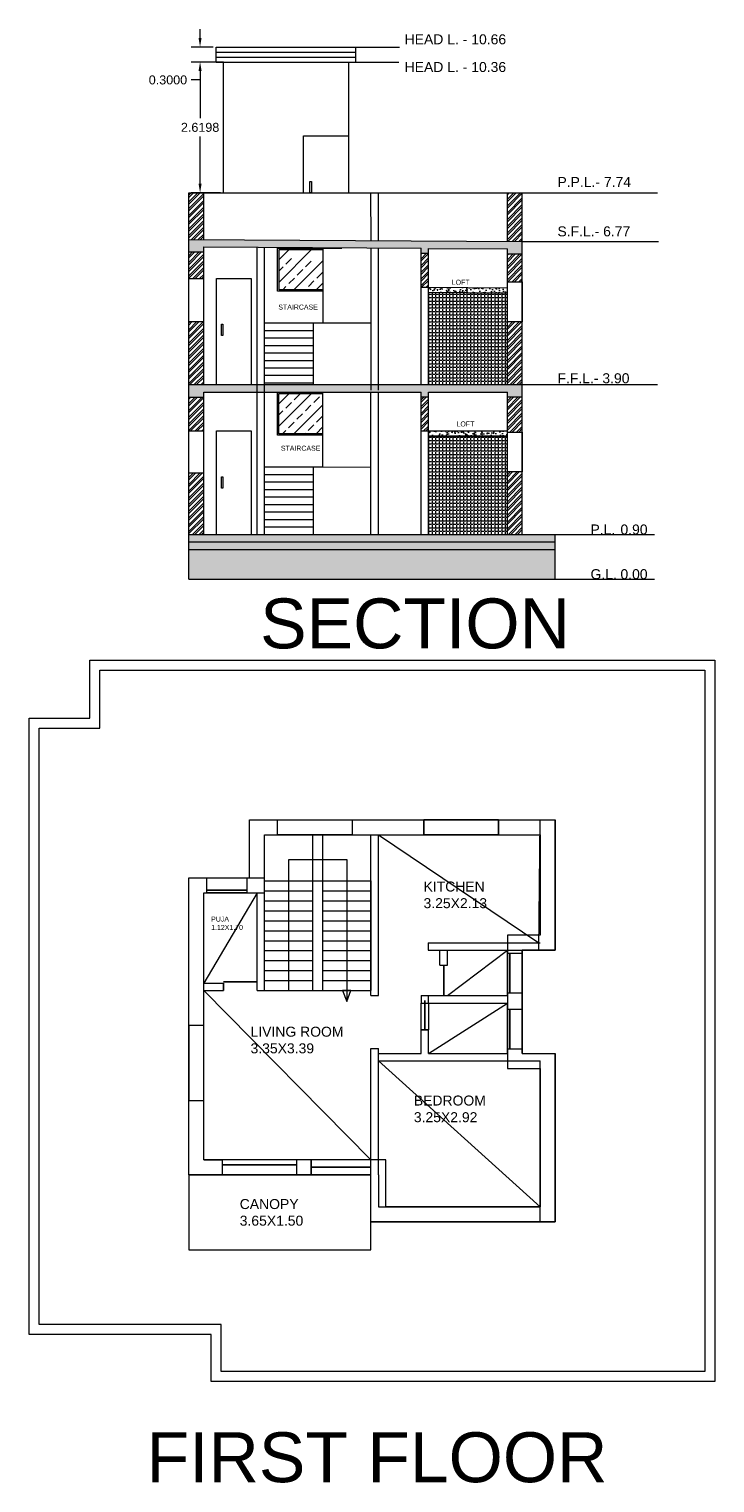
# Model space of a CAD drawing. Header units: metres. Extents: x -1 to 215, y -150 to 286.
# Drawn here: x 149.78 to 163.53, y 166.07 to 195.19 of the extents above; entities that cross this region are included whole.
import ezdxf

# ---------------------------------------------------------------- set-up
doc = ezdxf.new("R2010")
doc.units = ezdxf.units.M
doc.linetypes.add('JIS_08_25', pattern=[28, 25, -1.125, 0.75, -1.125])
doc.layers.get('Defpoints').update_dxf_attribs({"color": 3})
doc.styles.get("Standard").update_dxf_attribs({"font": 'arial.ttf'})
doc.dimstyles.get("Standard").update_dxf_attribs({"dimtxt": 0.18, "dimasz": 0.18, "dimexe": 0.18, "dimexo": 0.0625, "dimgap": 0.09, "dimtad": 0, "dimtih": 1, "dimtoh": 1, "dimdec": 4, "dimzin": 0, "dimdsep": 46, "dimtxsty": 'Standard', "dimcen": 0.09, "dimadec": 0, "dimazin": 0, "dimtfac": 1, "dimtdec": 4, "dimtofl": 0, "dimtmove": 0, "dimatfit": 3, "dimfxl": 1, "dimtolj": 1, "dimtzin": 0, "dimarcsym": 0})
pattern_1 = [(45, (-2363.08931, -613.74151), (-0.067351921, 0.067351921), []), (45, (-2363.04441, -613.74151), (-0.067351921, 0.067351921), [])]
pattern_2 = [(0, (-2363.08931, -613.74151), (0, 0.06985), [0.0508, -0.01905]), (90, (-2363.08931, -613.74151), (-0.06985, 4e-18), [0.0508, -0.01905])]
pattern_3 = [(50, (-2363.08931, -613.74151), (0.182184669, -0.0159390855), [0.01905, -0.20955]), (355, (-2363.0893, -613.74151), (-0.035243421, 0.191056845), [0.01524, -0.167640584]), (100.451445, (-2363.07413, -613.74284), (0.146941247, 0.175117752), [0.016190009, -0.178090245]), (46.1842, (-2363.0893, -613.6907), (0.27107904, -0.042042328), [0.028575, -0.314325]), (96.635558, (-2363.06672, -613.69421), (0.237404134, 0.247426125), [0.024285023, -0.267135608]), (351.184151, (-2363.0893, -613.6907), (0.237404134, 0.247426125), [0.022859967, -0.251459732]), (21, (-2363.06391, -613.70341), (0.151614391, -0.102265198), [0.01905, -0.20955]), (326, (-2363.0639, -613.70341), (0.061802028, 0.184187966), [0.01524, -0.16764]), (71.451445, (-2363.05127, -613.71193), (0.213416419, 0.081922769), [0.016190009, -0.178089938]), (37.5, (-2363.08931, -613.74151), (0.0030886033, 0.0845550389), [0, -0.165608, 0, -0.17018, 0, -0.168275]), (7.5, (-2363.08931, -613.74151), (0.0668196625, 0.1001805748), [0, -0.097028, 0, -0.161798, 0, -0.064135]), (327.5, (-2363.14595, -613.74151), (0.1355905952, -0.005728744), [0, -0.0635, 0, -0.19812, 0, -0.26289]), (317.5, (-2363.17135, -613.74151), (0.1481291814, 0.025426491), [0, -0.08255, 0, -0.131572, 0, -0.18669])]

# ---------------------------------------------------------------- blocks, each defined once
blk = doc.blocks.new('*D1')
at = {"color": 0, "lineweight": -2, "transparency": 16777216}
for p, q in [((153.211, 195.011), (153.211, 195.191)), ((153.471, 194.831), (153.031, 194.831)), ((153.471, 194.531), (153.031, 194.531)), ((153.211, 194.351), (153.211, 194.171)), ((153.211, 194.171), (153.031, 194.171))]:
    blk.add_line(p, q, dxfattribs=at)
at = {"color": 0, "transparency": 16777216}
for points in [[(153.181, 195.011), (153.241, 195.011), (153.211, 194.831)], [(153.181, 194.351), (153.241, 194.351), (153.211, 194.531)]]:
    blk.add_solid(points, dxfattribs=at)
at = {"layer": 'Defpoints', "color": 0, "transparency": 16777216}
for p in [(153.533, 194.831), (153.211, 194.531), (153.533, 194.531)]:
    blk.add_point(p, dxfattribs=at)
at = {"color": 0, "transparency": 16777216, "insert": (152.568, 194.171), "char_height": 0.18, "attachment_point": 5}
blk.add_mtext('\\A1;0.3000', dxfattribs=at)
blk = doc.blocks.new('*D2')
at = {"color": 0, "lineweight": -2, "transparency": 16777216}
for p, q in [((153.621, 194.531), (153.032, 194.531)), ((153.212, 194.351), (153.212, 193.403)), ((153.212, 192.091), (153.212, 193.039)), ((153.619, 191.911), (153.032, 191.911))]:
    blk.add_line(p, q, dxfattribs=at)
at = {"color": 0, "transparency": 16777216}
for points in [[(153.182, 194.351), (153.242, 194.351), (153.212, 194.531)], [(153.182, 192.091), (153.242, 192.091), (153.212, 191.911)]]:
    blk.add_solid(points, dxfattribs=at)
at = {"layer": 'Defpoints', "color": 0, "transparency": 16777216}
for p in [(153.683, 194.531), (153.212, 191.911), (153.682, 191.911)]:
    blk.add_point(p, dxfattribs=at)
at = {"color": 0, "transparency": 16777216, "insert": (153.212, 193.221), "char_height": 0.18, "attachment_point": 5}
blk.add_mtext('\\A1;2.6198', dxfattribs=at)

msp = doc.modelspace()

# ---------------------------------------------------------------- hatches: boundary and pattern name
h = msp.add_hatch()
h.set_pattern_fill('ANSI32', color=256, scale=0.01)
h.set_pattern_definition(pattern_1)
h.paths.add_polyline_path([(153.28467, 191.91077), (152.98467, 191.91077), (152.98467, 190.97796), (153.28467, 190.97611)])
h.paths.add_polyline_path([(159.66892, 191.91077), (159.36892, 191.91077), (159.36892, 190.93864), (159.66892, 190.9368)])
h = msp.add_hatch()
h.set_pattern_fill('AR-CONC', color=256, scale=0.001)
h.set_pattern_definition(pattern_3)
h.paths.add_polyline_path([(159.66892, 190.9368), (152.98467, 190.97796), (152.98467, 190.72796), (153.28467, 190.72611), (153.28467, 190.82611), (157.63892, 190.7993), (157.63892, 190.69929), (157.78892, 190.69837), (157.78892, 190.79837), (159.36892, 190.78864), (159.36892, 190.68864), (159.66892, 190.68679)])
h = msp.add_hatch()
h.set_pattern_fill('ANSI32', color=256, scale=0.01)
h.set_pattern_definition(pattern_1)
h.paths.add_polyline_path([(153.28467, 190.72611), (152.98467, 190.72796), (152.98467, 190.19375), (153.28467, 190.19375)])
h = msp.add_hatch()
h.set_pattern_fill('ANSI32', color=256, scale=0.01)
h.set_pattern_definition(pattern_1)
h.paths.add_polyline_path([(157.78892, 190.69837), (157.63892, 190.69929), (157.63892, 190.019), (157.78892, 190.0181)])
h = msp.add_hatch()
h.set_pattern_fill('ANSI32', color=256, scale=0.01)
h.set_pattern_definition(pattern_1)
h.paths.add_polyline_path([(159.66892, 190.68679), (159.36892, 190.68864), (159.36892, 190.12696), (159.66892, 190.12696)])
h.paths.add_polyline_path([(159.66892, 189.32696), (159.36892, 189.32696), (159.36892, 188.06814), (159.66892, 188.06814)])
h = msp.add_hatch()
h.set_pattern_fill('AR-CONC', color=256, scale=0.001)
h.set_pattern_definition(pattern_3)
h.paths.add_polyline_path([(159.36892, 190.00917), (157.78892, 190.0181), (157.78892, 189.91839), (159.36892, 189.90846)])
h = msp.add_hatch()
h.set_pattern_fill('ANGLE', color=256, scale=0.01)
h.set_pattern_definition(pattern_2)
h.paths.add_polyline_path([(159.36892, 189.90846), (157.78892, 189.91839), (157.78892, 188.06814), (159.36892, 188.06814)])
h = msp.add_hatch()
h.set_pattern_fill('ANSI32', color=256, scale=0.01)
h.set_pattern_definition(pattern_1)
h.paths.add_polyline_path([(153.28467, 189.32959), (152.98467, 189.32959), (152.98467, 188.06814), (153.28467, 188.06814)])
h = msp.add_hatch()
h.set_pattern_fill('AR-CONC', color=256, scale=0.001)
h.set_pattern_definition(pattern_3)
h.paths.add_polyline_path([(160.32892, 185.06827), (152.98467, 185.06827), (152.98467, 184.91829), (160.32892, 184.91829)])
h.paths.add_polyline_path([(159.36892, 188.06814), (153.28467, 188.06814), (153.28467, 187.91814), (157.63892, 187.91814), (157.63892, 187.81814), (157.78892, 187.81814), (157.78892, 187.91814), (159.36892, 187.91814)])
h.paths.add_polyline_path([(153.28467, 188.06814), (152.98467, 188.06814), (152.98467, 187.81814), (153.28467, 187.81814)])
h.paths.add_polyline_path([(159.66892, 188.06814), (159.36892, 188.06814), (159.36892, 187.91814), (159.36892, 187.81814), (159.66892, 187.81814)])
h = msp.add_hatch()
h.set_pattern_fill('ANSI32', color=256, scale=0.01)
h.set_pattern_definition(pattern_1)
h.paths.add_polyline_path([(153.28467, 187.81814), (152.98467, 187.81814), (152.98467, 187.13963), (153.28467, 187.13963)])
h = msp.add_hatch()
h.set_pattern_fill('ANSI32', color=256, scale=0.01)
h.set_pattern_definition(pattern_1)
h.paths.add_polyline_path([(157.78892, 187.81814), (157.63892, 187.81814), (157.63892, 187.13963), (157.78892, 187.13963)])
h = msp.add_hatch()
h.set_pattern_fill('ANSI32', color=256, scale=0.01)
h.set_pattern_definition(pattern_1)
h.paths.add_polyline_path([(159.66892, 186.31859), (159.36892, 186.31859), (159.36892, 185.06827), (159.66892, 185.06827)])
h.paths.add_polyline_path([(159.66892, 187.81814), (159.36892, 187.81814), (159.36892, 187.11859), (159.66892, 187.11859)])
h = msp.add_hatch()
h.set_pattern_fill('AR-CONC', color=256, scale=0.001)
h.set_pattern_definition(pattern_3)
h.paths.add_polyline_path([(159.36892, 187.13963), (157.78892, 187.13963), (157.78892, 187.03963), (159.36892, 187.03963)])
h = msp.add_hatch()
h.set_pattern_fill('ANGLE', color=256, scale=0.01)
h.set_pattern_definition(pattern_2)
h.paths.add_polyline_path([(157.78892, 187.03963), (157.78892, 185.06827), (159.36892, 185.06827), (159.36892, 187.03963)])
h = msp.add_hatch()
h.set_pattern_fill('ANSI32', color=256, scale=0.01)
h.set_pattern_definition(pattern_1)
h.paths.add_polyline_path([(152.98467, 185.06827), (153.28467, 185.06827), (153.28467, 186.2992), (152.98467, 186.2992)])
h = msp.add_hatch()
h.set_pattern_fill('AR-SAND', color=256, scale=0.001)
h.set_pattern_definition([(37.5, (-2363.08931, -613.74151), (-0.0016000313, 0.04894132373), [0, -0.038608, 0, -0.04318, 0, -0.041275]), (7.5, (-2363.08931, -613.74151), (0.0449523283, 0.07168251), [0, -0.020828, 0, -0.034798, 0, -0.013335]), (327.5, (-2363.12055, -613.74151), (0.079099237, 0.0001437185), [0, -0.0127, 0, -0.04572, 0, -0.05969]), (317.5, (-2363.12055, -613.74151), (0.0763556452, 0.0222929323), [0, -0.00635, 0, -0.029972, 0, -0.03429])])
h.paths.add_polyline_path([(160.32892, 184.76829), (160.32892, 184.91829), (152.98467, 184.91829), (152.98467, 184.76829)])
h = msp.add_hatch()
h.set_pattern_fill('GRAVEL', color=256, scale=0.01)
h.set_pattern_definition([(228.0127875, (-2362.906429, -613.48751), (-2.03200000016, -2.28599999986), [0.034172144, -3.383048364]), (184.969741, (-2362.929289, -613.51291), (3.047999998794, 0.25400001447), [0.058640472, -5.80540489]), (132.5104471, (-2362.987709, -613.51799), (2.54000000107, -2.79399999902), [0.041348152, -4.09347228]), (267.273689, (-2363.086769, -613.58149), (0.25400000053, 5.079999999973), [0.053400452, -5.286643743]), (292.8336542, (-2363.089309, -613.63483), (-1.270000000106, 3.047999999956), [0.05236337, -5.183980775]), (357.273689, (-2363.068989, -613.68309), (-5.079999999973, 0.25400000053), [0.053400452, -5.286643743]), (37.69424047, (-2363.015649, -613.68563), (-3.301999999854, -2.54000000019), [0.070619366, -6.991311531]), (72.25532837, (-2362.959769, -613.64245), (1.778000000478, 5.587999999848), [0.066671952, -6.60052566]), (121.4295656, (-2362.939449, -613.57895), (-2.03200000029, 3.30199999982), [0.0535813, -5.30455457]), (175.2363583, (-2362.967389, -613.53323), (2.79399999996, -0.25400000044), [0.061171328, -2.997393695]), (222.3974378, (-2363.028349, -613.52815), (-3.047999999902, -2.794000000106), [0.079107792, -7.831677251]), (138.8140748, (-2362.835309, -613.58403), (-1.7779999999, 1.52400000012), [0.027000454, -2.673056582]), (171.4692344, (-2362.855629, -613.56625), (3.30200000009, -0.507999999424), [0.051368198, -5.0854639]), (225, (-2362.90643, -613.55863), (-4e-17, -0.254), [0.035920934, -0.32328931]), (203.1985905, (-2362.92421, -613.52815), (1.27000000003, 0.5079999999), [0.019344132, -1.915062237]), (291.8014095, (-2362.94199, -613.53577), (-0.25400000005, 0.762), [0.027356562, -1.3404753]), (30.9637565, (-2362.93183, -613.56117), (0.762, 0.508), [0.044431966, -1.436629815]), (161.5650512, (-2362.89373, -613.53831), (0.508, -0.254), [0.032128714, -0.771089812]), (16.38954033, (-2363.089309, -613.53577), (2.54, 0.762), [0.0450088, -4.455882667]), (70.34617594, (-2363.046129, -613.52307), (-1.01600000009, -2.79399999997), [0.037759894, -3.738221568]), (293.1985905, (-2362.89373, -613.48751), (-0.5079999999, 1.27000000004), [0.03868801, -1.89571836]), (343.6104597, (-2362.878489, -613.52307), (-2.54000000005, 0.76199999982), [0.0450088, -4.455882667]), (339.4439548, (-2363.08931, -613.69325), (-1.27, 0.508), [0.04340352, -2.126773431]), (294.7751406, (-2363.048669, -613.70849), (-1.27000000151, 2.79399999931), [0.036367212, -3.600359338]), (66.8014095, (-2362.89119, -613.74151), (0.5079999999, 1.27000000003), [0.03868801, -1.89571836]), (17.35402464, (-2362.875949, -613.70595), (-3.30199999993, -1.01600000021), [0.042578274, -4.215237598]), (69.4439548, (-2363.01565, -613.74151), (-0.508, -1.27), [0.02170176, -2.148475191]), (101.3099325, (-2362.90643, -613.74151), (-0.254, 1.016), [0.01295146, -1.282199496]), (165.9637565, (-2362.90897, -613.72881), (0.762, -0.254), [0.05236337, -0.99490546]), (186.00900596, (-2362.959769, -613.71611), (2.539999999987, 0.25400000013), [0.0485267, -4.804136486]), (303.6900675, (-2362.93183, -613.58403), (-0.254, 0.508), [0.036632388, -0.879177636]), (353.1572266, (-2362.911509, -613.61451), (4.318000000027, -0.507999999774), [0.063955676, -6.331600907]), (60.9453959, (-2362.848009, -613.62213), (-1.01600000003, -1.77799999998), [0.026150824, -2.588939232]), (90, (-2362.8353, -613.59927), (-0.254, 0.254), [0.01524, -0.23876]), (120.25643716, (-2362.964849, -613.70849), (1.01599999988, -1.77800000007), [0.035286696, -3.493394077]), (48.0127875, (-2362.982629, -613.67801), (2.03200000017, 2.28599999985), [0.068344288, -3.34887622]), (0, (-2362.9369, -613.6272), (0.254, 0.254), [0.06604, -0.18796]), (325.3048465, (-2362.870869, -613.62721), (2.54000000096, -1.77799999863), [0.040160956, -3.975931672]), (254.0546041, (-2362.83785, -613.65007), (-0.254, -1.016), [0.036982908, -1.812165004]), (207.64597536, (-2362.848009, -613.68563), (-4.826000000177, -2.539999999663), [0.06021451, -5.961246442]), (175.42607874, (-2362.901349, -613.71357), (-3.302, 0.254), [0.063702946, -6.306584646])])
h.paths.add_polyline_path([(152.98467, 184.76829), (152.98467, 184.16829), (160.32892, 184.16829), (160.32892, 184.76829)])

# ---------------------------------------------------------------- linework, layer by layer
for p, q in [((153.53346, 194.83057), (156.33346, 194.83057)), ((153.53346, 194.53057), (153.53346, 194.83057)), ((153.53346, 194.73057), (156.33346, 194.73057)), ((153.53346, 194.63057), (156.33346, 194.63057)), ((156.33346, 194.53057), (156.33346, 194.83057)), ((156.33346, 194.83057), (157.20707, 194.83057)), ((153.53346, 194.53057), (156.33346, 194.53057)), ((153.68346, 194.53057), (153.53346, 194.53057)), ((153.68157, 191.91077), (153.68346, 194.53057)), ((153.68346, 194.53057), (156.18346, 194.53057)), ((156.18346, 194.53057), (156.18346, 191.91077)), ((156.18346, 194.53057), (156.33346, 194.53057)), ((156.33346, 194.53057), (157.19318, 194.53057)), ((155.28405, 191.91077), (155.28405, 193.05246)), ((155.28405, 193.05246), (156.18405, 193.05246)), ((153.68157, 191.91077), (156.18346, 191.91077)), ((159.66892, 191.91077), (162.37852, 191.91077)), ((154.35467, 187.91814), (154.35467, 190.81952)), ((154.50467, 187.91814), (154.50467, 190.8186)), ((154.76575, 190.80454), (156.0515, 190.80454)), ((154.76575, 189.94037), (154.76575, 190.80454)), ((154.79575, 190.77454), (155.67778, 190.77454)), ((154.79575, 189.97037), (154.79575, 190.77454)), ((155.67763, 189.30467), (155.67783, 190.81137)), ((159.66738, 190.93681), (162.40059, 190.93681)), ((155.67763, 189.94037), (154.76575, 189.94037)), ((155.67763, 189.97037), (154.79575, 189.97037)), ((154.50763, 189.30467), (155.47763, 189.30467)), ((155.47763, 189.30467), (155.47763, 188.06814)), ((155.47763, 189.30467), (155.67763, 189.30467)), ((155.67763, 189.30467), (156.63763, 189.30405)), ((154.35467, 185.06827), (154.35467, 187.91814)), ((154.7628, 187.05397), (154.7628, 187.91814)), ((154.7628, 187.91814), (156.04855, 187.91814)), ((154.7928, 187.08397), (154.7928, 187.88814)), ((154.7928, 187.88814), (155.67483, 187.88814)), ((155.67467, 187.76827), (155.67487, 187.91814)), ((159.66892, 188.06814), (162.37754, 188.06814)), ((155.67467, 186.41827), (155.67467, 187.76827)), ((157.78892, 187.81814), (157.63892, 187.81814)), ((159.66892, 187.81814), (159.36892, 187.81814)), ((155.67467, 187.05397), (154.7628, 187.05397)), ((155.67467, 187.08397), (154.7928, 187.08397)), ((154.50467, 186.41827), (155.47467, 186.41827)), ((155.47467, 186.41827), (155.47467, 185.06827)), ((155.47467, 186.41827), (155.67467, 186.41827)), ((155.67467, 186.41827), (156.63467, 186.41764)), ((160.32892, 185.06827), (162.32061, 185.06827)), ((160.32892, 184.16829), (162.31636, 184.16829)), ((154.20467, 179.34941), (160.32892, 179.34941)), ((154.20467, 178.18941), (154.20467, 179.34941)), ((159.99892, 176.73941), (160.02729, 179.34941)), ((160.32892, 176.73941), (160.32892, 179.34941)), ((160.32892, 179.34941), (160.32892, 176.91685)), ((154.50467, 179.04941), (160.02729, 179.04941)), ((154.50467, 175.92941), (154.50467, 179.04941)), ((155.46967, 175.92941), (155.46967, 179.04941)), ((155.66967, 175.92941), (155.66967, 179.04941)), ((156.63467, 175.82941), (156.63467, 179.04941)), ((156.78467, 175.82941), (156.78467, 179.04941)), ((156.78467, 179.04941, 3), (160.00055, 176.88941, 3)), ((156.78467, 179.04941, 6.15), (160.00055, 176.88941, 6.15)), ((154.98717, 175.92941), (154.98717, 178.55463)), ((154.98717, 178.55463), (156.15217, 178.55463)), ((156.15217, 178.55463), (156.15217, 175.71369)), ((152.98467, 178.18941), (154.50467, 178.18941)), ((152.98467, 172.23941), (152.98467, 178.18941)), ((152.98467, 177.88941), (152.98467, 178.18941)), ((154.50467, 178.12941), (156.63467, 178.12941)), ((156.63467, 178.12941, 1.5), (156.63467, 175.92941, 3)), ((153.28467, 177.88941), (154.50467, 177.88941)), ((153.28467, 172.53941), (153.28467, 177.88941)), ((154.35467, 177.88941, 3), (153.28467, 176.07941, 3)), ((154.35467, 177.88941, 6.15), (153.28467, 176.07941, 6.15)), ((154.35467, 175.92941), (154.35467, 177.88941)), ((154.50467, 177.92941), (155.46967, 177.92941)), ((154.50467, 177.72941), (155.46967, 177.72941)), ((155.66967, 177.92941), (156.63467, 177.92941)), ((155.66967, 177.72941), (156.63467, 177.72941)), ((154.50467, 177.52941), (155.46967, 177.52941)), ((155.66967, 177.52941), (156.63467, 177.52941)), ((154.50467, 177.32941), (155.46967, 177.32941)), ((154.50467, 177.12941), (155.46967, 177.12941)), ((155.66967, 177.32941), (156.63467, 177.32941)), ((155.66967, 177.12941), (156.63467, 177.12941)), ((154.50467, 176.92941), (155.46967, 176.92941)), ((155.66967, 176.92941), (156.63467, 176.92941)), ((157.78467, 176.88941), (160.02729, 176.88941)), ((157.78467, 176.88941), (157.78467, 176.73941)), ((154.50467, 176.72941), (155.46967, 176.72941)), ((154.50467, 176.52941), (155.46967, 176.52941)), ((155.66967, 176.72941), (156.63467, 176.72941)), ((155.66967, 176.52941), (156.63467, 176.52941)), ((157.78467, 176.73941), (159.66892, 176.73941)), ((158.01892, 176.43849), (158.01892, 176.73941)), ((158.16892, 176.43849), (158.16892, 176.73941)), ((158.16892, 175.82941, 3), (159.36892, 176.73941, 3)), ((158.16892, 175.82941, 6.15), (159.36892, 176.73941, 6.15)), ((159.36892, 175.82941), (159.36892, 176.73941)), ((159.66892, 176.73941), (160.32892, 176.73941)), ((159.66892, 174.66941), (159.66892, 176.73941)), ((154.50467, 176.32941), (155.46967, 176.32941)), ((155.66967, 176.32941), (156.63467, 176.32941)), ((158.01892, 176.43849), (158.16892, 176.43849)), ((153.28467, 176.07941), (153.68157, 176.07941)), ((153.28467, 175.92941), (153.68157, 175.92941)), ((153.28467, 175.92941, 3), (156.63467, 172.54037, 3)), ((153.28467, 175.92941, 6.15), (156.63467, 172.54037, 6.15)), ((153.68157, 176.07941), (153.68157, 175.92941)), ((153.68157, 175.92941, 2.1), (153.68157, 176.07941, 2.1)), ((154.35467, 175.92941), (154.50467, 175.92941)), ((154.50467, 176.12941), (155.46967, 176.12941)), ((154.50467, 175.92941), (155.46967, 175.92941)), ((155.46967, 175.92941), (156.63467, 175.92941)), ((155.66967, 176.12941), (156.63467, 176.12941)), ((156.22996, 175.93014), (156.06805, 175.92941)), ((156.06805, 175.92941), (156.15217, 175.71369)), ((156.15217, 175.71369), (156.22996, 175.93014)), ((156.63467, 175.82941), (156.78467, 175.82941)), ((157.63892, 175.82941), (159.36892, 175.82941)), ((157.63892, 175.82941), (157.63892, 175.67941)), ((157.63892, 175.67941), (159.36892, 175.67941)), ((157.78892, 175.67941), (157.78892, 175.82941)), ((157.78892, 174.66941, 3), (159.36892, 175.67941, 3)), ((157.78892, 174.66941, 6.15), (159.36892, 175.67941, 6.15)), ((159.36892, 174.66941), (159.36892, 175.67941)), ((157.63892, 174.66941), (157.63892, 175.14255)), ((157.63892, 175.14255), (157.78892, 175.14255)), ((157.78892, 174.66941), (157.78892, 175.14255)), ((156.63467, 170.73941), (156.63467, 174.76941)), ((156.63467, 174.76941), (156.78467, 174.76941)), ((156.78467, 172.23941), (156.78467, 174.76941)), ((156.78467, 174.66941), (157.63892, 174.66941)), ((156.78467, 174.51941), (160.02729, 174.51941)), ((156.78467, 174.51941, 3), (160.02729, 171.59941, 3)), ((156.78467, 174.51941, 6.15), (160.02729, 171.59941, 6.15)), ((157.78892, 174.66941), (159.36892, 174.66941)), ((159.66892, 174.66941), (160.32892, 174.66941)), ((160.02729, 171.29941), (160.02729, 174.51941)), ((160.32892, 171.29941), (160.32892, 174.66941)), ((156.63467, 172.54037), (156.63467, 174.04037)), ((153.28467, 172.53941), (153.65255, 172.53941)), ((155.43467, 172.54037), (155.15255, 172.53941)), ((152.98467, 172.23941), (155.44027, 172.23941)), ((152.98467, 172.23941), (152.98467, 170.73941)), ((155.44027, 172.23941), (156.64027, 172.23941)), ((156.78467, 172.23941), (156.78467, 171.59941)), ((156.78467, 171.59941), (160.02729, 171.59941)), ((156.63467, 171.29941), (160.32892, 171.29941)), ((152.98467, 170.73941), (156.63467, 170.73941))]:
    msp.add_line(p, q)
at = {"linetype": 'Continuous'}
for p, q in [((154.79575, 190.57227), (154.99802, 190.77454)), ((154.79575, 190.12326), (155.44703, 190.77454)), ((154.93214, 190.48416), (155.0444, 190.59641)), ((155.09187, 189.97037), (155.67263, 190.55112)), ((155.32503, 190.42803), (155.43728, 190.54029)), ((154.79575, 190.34776), (154.87602, 190.42803)), ((154.98827, 190.09127), (155.10052, 190.20353)), ((155.15665, 190.25965), (155.2689, 190.37191)), ((155.54954, 190.20353), (155.66179, 190.31578)), ((154.86737, 189.97037), (154.93214, 190.03515)), ((155.31638, 189.97037), (155.32503, 189.97902)), ((155.38116, 190.03515), (155.49341, 190.1474)), ((155.54089, 189.97037), (155.67763, 190.10711)), ((154.7928, 187.68587), (154.99507, 187.88814)), ((154.7928, 187.23686), (155.44408, 187.88814)), ((155.09757, 187.76614), (155.20983, 187.87839)), ((155.65884, 187.87839), (155.66858, 187.88814)), ((154.92919, 187.59776), (155.04145, 187.71001)), ((155.08892, 187.08397), (155.66967, 187.66472)), ((155.32208, 187.54163), (155.43433, 187.65389)), ((155.49046, 187.71001), (155.60271, 187.82226)), ((154.7928, 187.46136), (154.87307, 187.54163)), ((154.98532, 187.20487), (155.09757, 187.31713)), ((155.1537, 187.37325), (155.26595, 187.48551)), ((155.54659, 187.31713), (155.65884, 187.42938)), ((154.86442, 187.08397), (154.92919, 187.14875)), ((155.31343, 187.08397), (155.32208, 187.09262)), ((155.37821, 187.14875), (155.49046, 187.261)), ((155.53794, 187.08397), (155.67467, 187.22071))]:
    msp.add_line(p, q, dxfattribs=at)
at = {"color": 30, "true_color": 0xf8991e}
for p, q in [((153.54019, 188.06814), (153.54052, 190.19375)), ((154.23638, 190.19375), (154.23638, 188.06814)), ((153.54171, 187.13963), (154.23757, 187.13963)), ((153.54171, 185.06827), (153.54171, 187.13963)), ((154.23757, 187.13963), (154.23757, 185.06827))]:
    msp.add_line(p, q, dxfattribs=at)
at = {"extrusion": (6.12323e-17, 1, 0)}
msp.add_line((153.74884, 177.93941, 1.8), (153.74884, 177.93941, 1.1), dxfattribs=at)
at = {"extrusion": (1, -2.44929e-16, 0)}
for p, q in [((159.41892, 176.27628, 1.5), (159.41892, 176.27628, 1.1)), ((159.41892, 175.15433, 1.5), (159.41892, 175.15433, 1.1))]:
    msp.add_line(p, q, dxfattribs=at)
at = {"extrusion": (-1.83697e-16, -1, 0)}
for p, q in [((154.25457, 176.10441, 1.05), (153.78157, 176.10441, 1.05)), ((154.40255, 172.43941, 1.8), (154.40255, 172.43941, 1.1))]:
    msp.add_line(p, q, dxfattribs=at)
at = {"color": 7, "linetype": 'JIS_08_25', "true_color": 0xffffff}
msp.add_line((155.43467, 172.54037), (155.43467, 172.23941), dxfattribs=at)
for points in [[(155.41274, 192.13593), (155.44248, 192.13593), (155.44248, 191.91006), (155.41274, 191.91006)], [(156.26214, 179.04941), (154.76214, 179.04941), (154.76214, 179.34941), (156.26214, 179.34941)], [(159.19505, 179.04941), (157.69505, 179.04941), (157.69505, 179.34941), (159.19505, 179.34941)], [(154.14884, 177.88941), (153.34884, 177.88941), (153.34884, 178.18941), (154.14884, 178.18941)], [(153.28467, 175.22911), (152.98467, 175.22911), (152.98467, 173.72911), (153.28467, 173.72911)], [(157.61292, 171.59941), (159.11292, 171.59941), (159.11292, 171.59941), (157.61292, 171.59941)]]:
    msp.add_lwpolyline(points, close=True)
at = {"color": 85, "true_color": 0x58ba48}
for points in [[(159.66892, 190.12696), (159.66892, 189.32696), (159.36892, 189.32696), (159.36892, 190.12696)], [(159.66892, 187.11859), (159.66892, 186.31859), (159.36892, 186.31859), (159.36892, 187.11859)], [(157.69505, 179.04941), (159.19505, 179.04941), (159.19505, 179.34941), (157.69505, 179.34941)], [(159.66892, 176.67628), (159.66892, 175.87628), (159.36892, 175.87628), (159.36892, 176.67628)], [(159.66892, 175.55433), (159.66892, 174.75433), (159.36892, 174.75433), (159.36892, 175.55433)], [(153.65255, 172.23941), (155.15255, 172.23941), (155.15255, 172.53941), (153.65255, 172.53941)]]:
    msp.add_lwpolyline(points, close=True, dxfattribs=at)
at = {"color": 30, "true_color": 0xf8991e}
for points in [[(153.63906, 189.27722), (153.6688, 189.27722), (153.6688, 189.05135), (153.63906, 189.05135)], [(153.64024, 186.22309), (153.66999, 186.22309), (153.66999, 185.99723), (153.64024, 185.99723)]]:
    msp.add_lwpolyline(points, close=True, dxfattribs=at)
for points, elevation in [([(149.78467, 169.03941), (149.78467, 181.38941), (151.00467, 181.38941), (151.00467, 182.54941), (163.52892, 182.54941), (163.52892, 173.73941), (163.52892, 168.09941), (153.43467, 168.09941), (153.43467, 169.03941)], -0.9), ([(149.98467, 169.23941), (149.98467, 181.18941), (151.20467, 181.18941), (151.20467, 182.34941), (163.32892, 182.34941), (163.32892, 173.73941), (163.32892, 168.29941), (153.63467, 168.29941), (153.63467, 169.23941)], -0.9), ([(153.28467, 172.53941), (153.28467, 177.88941), (154.50467, 177.88941), (154.50467, 179.04941), (160.02892, 179.04941), (160.02892, 177.03941), (159.36892, 177.03941), (159.36892, 174.36941), (160.02892, 174.36941), (160.02892, 171.59941), (156.93467, 171.59941), (156.93467, 172.53941)], 3), ([(153.28467, 172.53941), (153.28467, 177.88941), (154.50467, 177.88941), (154.50467, 179.04941), (160.02892, 179.04941), (160.02892, 177.03941), (159.36892, 177.03941), (159.36892, 174.36941), (160.02892, 174.36941), (160.02892, 171.59941), (156.93467, 171.59941), (156.93467, 172.53941)], 3), ([(153.28467, 172.53941), (153.28467, 177.88941), (154.50467, 177.88941), (154.50467, 179.04941), (160.02892, 179.04941), (160.02892, 177.03941), (159.36892, 177.03941), (159.36892, 174.36941), (160.02892, 174.36941), (160.02892, 171.59941), (156.93467, 171.59941), (156.93467, 172.53941)], 6.3)]:
    msp.add_lwpolyline(points, close=True, dxfattribs=dict(elevation=elevation))
for elevation in [-0.9, 3, 6.15, 6.3]:
    msp.add_lwpolyline([(152.98467, 172.23941), (152.98467, 178.18941), (154.20467, 178.18941), (154.20467, 179.34941), (160.32892, 179.34941), (160.32892, 176.73941), (159.66892, 176.73941), (159.66892, 174.66941), (160.32892, 174.66941), (160.32892, 171.29941), (156.63467, 171.29941), (156.63467, 172.23941), (152.98467, 172.23941)], dxfattribs=dict(elevation=elevation))
at = {"extrusion": (6.12323e-17, 1, 0), "elevation": 177.93941}
for points in [[(-153.34884, 1.9), (-154.14884, 1.9), (-154.14884, 1), (-153.34884, 1)], [(-153.44884, 1.8), (-154.04884, 1.8), (-154.04884, 1.1), (-153.44884, 1.1)]]:
    msp.add_lwpolyline(points, close=True, dxfattribs=at)
at = {"extrusion": (1, -2.44929e-16, 0), "elevation": 159.41892}
for points in [[(176.67628, 1), (175.87628, 1), (175.87628, 1.6), (176.67628, 1.6)], [(176.57628, 1.1), (175.97628, 1.1), (175.97628, 1.5), (176.57628, 1.5)], [(175.55433, 1), (174.75433, 1), (174.75433, 1.6), (175.55433, 1.6)], [(175.45433, 1.1), (174.85433, 1.1), (174.85433, 1.5), (175.45433, 1.5)]]:
    msp.add_lwpolyline(points, close=True, dxfattribs=at)
at = {"extrusion": (-1.83697e-16, -1, 0)}
for points, elevation in [([(154.35457, 2.1), (153.68157, 2.1), (153.68157, 0), (154.35457, 0)], -176.10441), ([(154.25457, 2), (153.78157, 2), (153.78157, 0.1), (154.25457, 0.1)], -176.10441), ([(155.15255, 1.9), (153.65255, 1.9), (153.65255, 1), (155.15255, 1)], -172.43941), ([(155.05255, 1.8), (153.75255, 1.8), (153.75255, 1.1), (155.05255, 1.1)], -172.43941)]:
    msp.add_lwpolyline(points, close=True, dxfattribs=dict(at, elevation=elevation))
at = {"layer": 'Defpoints'}
for p, q in [((152.98467, 187.13963), (152.98467, 191.91077)), ((152.98467, 191.91077), (153.68157, 191.91077)), ((153.28467, 190.97611), (153.28467, 191.91077)), ((156.18346, 191.91077), (159.66892, 191.91077)), ((156.63792, 190.95546), (156.63467, 191.91077)), ((156.78723, 190.95454), (156.78467, 191.91077)), ((159.36892, 190.93864), (159.36892, 191.91077)), ((159.66892, 185.06827), (159.66892, 191.91077)), ((152.98467, 190.97796), (159.66892, 190.9368)), ((153.28467, 188.06754), (153.28467, 190.82611)), ((153.28467, 190.82611), (157.63892, 190.7993)), ((156.63763, 187.95467), (156.63763, 190.80454)), ((156.78763, 187.95467), (156.78763, 190.80454)), ((157.63892, 188.06814), (157.63892, 190.7993)), ((157.78892, 188.06814), (157.78892, 190.79837)), ((157.78892, 190.79837), (159.36892, 190.78864)), ((159.36892, 188.06814), (159.36892, 190.78864)), ((152.98467, 190.72796), (153.28467, 190.72611)), ((157.63892, 190.69929), (157.78892, 190.69837)), ((159.36892, 190.68864), (159.66738, 190.6868)), ((157.63892, 190.019), (157.78892, 190.0181)), ((157.78892, 190.0181), (159.36892, 190.00917)), ((157.78892, 189.91839), (159.36892, 189.90846)), ((154.50763, 189.30467), (155.47763, 189.30467)), ((154.50763, 189.15467), (155.47763, 189.15467)), ((154.50763, 189.00467), (155.47763, 189.00467)), ((154.50763, 188.85467), (155.47763, 188.85467)), ((154.50763, 188.70467), (155.47763, 188.70467)), ((154.50763, 188.55467), (155.47763, 188.55467)), ((154.50763, 188.40467), (155.47763, 188.40467)), ((154.50763, 188.25467), (155.47763, 188.25467)), ((152.98467, 188.06814), (159.66892, 188.06814)), ((153.28467, 187.13963), (153.28467, 187.91814)), ((153.28467, 187.91814), (157.63892, 187.91814)), ((154.50467, 185.06827), (154.50467, 187.91814)), ((154.50763, 188.10467), (155.47763, 188.10467)), ((156.63467, 185.06827), (156.63467, 187.91814)), ((156.78467, 185.06827), (156.78467, 187.91814)), ((157.63892, 185.06827), (157.63892, 187.91814)), ((157.78892, 185.06827), (157.78892, 187.91814)), ((157.78892, 187.91814), (159.36892, 187.91814)), ((159.36892, 185.06827), (159.36892, 187.91814)), ((152.98467, 187.81814), (153.28467, 187.81814)), ((157.63892, 187.13963), (159.36892, 187.13963)), ((157.78892, 187.03963), (159.36892, 187.03963)), ((154.50467, 186.41827), (155.47467, 186.41827)), ((152.98467, 184.16829), (152.98467, 186.2992)), ((153.28467, 185.06827), (153.28467, 186.2992)), ((154.50467, 186.26827), (155.47467, 186.26827)), ((154.50467, 186.11827), (155.47467, 186.11827)), ((154.50467, 185.96827), (155.47467, 185.96827)), ((154.50467, 185.81827), (155.47467, 185.81827)), ((154.50467, 185.66827), (155.47467, 185.66827)), ((154.50467, 185.51827), (155.47467, 185.51827)), ((154.50467, 185.36827), (155.47467, 185.36827)), ((152.98467, 185.06827), (160.32892, 185.06827)), ((154.50467, 185.21827), (155.47467, 185.21827)), ((160.32892, 184.16829), (160.32892, 185.06827)), ((152.98467, 184.91829), (160.32892, 184.91829)), ((152.98467, 184.76829), (160.32892, 184.76829)), ((152.98467, 184.16829), (160.32892, 184.16829)), ((158.01892, 176.43849, 2.1), (158.16892, 176.43849, 2.1)), ((158.01892, 176.43849, 2.1), (158.01892, 176.43849, 3)), ((155.43467, 172.23941, 2.1), (155.43467, 172.54037, 2.1))]:
    msp.add_line(p, q, dxfattribs=at)
at = {"layer": 'Defpoints', "color": 85, "true_color": 0x58ba48}
for p, q in [((152.98467, 190.19375), (153.28467, 190.19375)), ((152.98467, 189.32959), (152.98467, 190.17001)), ((153.28467, 189.32959), (153.28467, 190.17001)), ((152.98467, 189.32959), (153.28467, 189.32959)), ((152.98467, 186.2992), (152.98467, 187.13963)), ((152.98467, 187.13963), (153.28467, 187.13963)), ((153.28467, 186.2992), (153.28467, 187.13963)), ((152.98467, 186.2992), (153.28467, 186.2992))]:
    msp.add_line(p, q, dxfattribs=at)
at = {"layer": 'Defpoints', "color": 30, "true_color": 0xf8991e}
for p, q in [((153.54052, 190.19375), (154.23638, 190.19375)), ((153.54171, 187.13963), (154.23757, 187.13963))]:
    msp.add_line(p, q, dxfattribs=at)
at = {"layer": 'Defpoints', "extrusion": (1, 0, 0)}
msp.add_line((157.71392, 175.62955, 1.05), (157.71392, 175.24255, 1.05), dxfattribs=at)
for points, elevation in [([(176.43849, 2.1), (176.43849, 0), (175.82949, 0), (175.82949, 2.1)], 158.09392), ([(176.33849, 2), (176.33849, 0.1), (175.92949, 0.1), (175.92949, 2)], 158.09392), ([(175.72955, 2.1), (175.72955, 0), (175.14255, 0), (175.14255, 2.1)], 157.71392), ([(175.62955, 2), (175.62955, 0.1), (175.24255, 0.1), (175.24255, 2)], 157.71392)]:
    msp.add_lwpolyline(points, close=True, dxfattribs=dict(at, elevation=elevation))
at = {"layer": 'Defpoints', "elevation": 3}
msp.add_lwpolyline([(157.63892, 175.67941), (157.78892, 175.67941), (157.78892, 175.14255), (157.63892, 175.14255)], close=True, dxfattribs=at)
at = {"layer": 'Defpoints', "extrusion": (6.12323e-17, 1, 0), "elevation": 172.38989}
for points in [[(-155.43467, 0), (-156.63467, 0), (-156.63467, 2.1), (-155.43467, 2.1)], [(-155.63467, 0.2), (-156.43467, 0.2), (-156.43467, 1.9), (-155.63467, 1.9)]]:
    msp.add_lwpolyline(points, close=True, dxfattribs=at)

# ---------------------------------------------------------------- texts
at = {"attachment_point": 1}
for s, width, insert, char_height in [('HEAD L. - 10.66', 2.715784, (157.31057, 195.08543), 0.2), ('HEAD L. - 10.36', 2.715784, (157.31057, 194.53057), 0.2), ('P.P.L.- 7.74', 2.2337888, (160.37264, 192.227), 0.2), ('S.F.L.- 6.77', 2.2337888, (160.37264, 191.23837), 0.2), ('F.F.L.- 3.90', 2.2337888, (160.37264, 188.29626), 0.2), ('\\pxi-3,l4,t4;P.L.^I0.90', 1.5284216, (160.83569, 185.2666), 0.2), ('\\pxi-3,l4,t4;G.L.^I0.00', 1.5284216, (160.83569, 184.3717), 0.2), ('FIRST FLOOR', 10.0452603, (152.13937, 167.0815), 1)]:
    msp.add_mtext_dynamic_manual_height_columns(s, width=width, gutter_width=12.5, heights=[0], dxfattribs=dict(at, insert=insert, char_height=char_height))
at = {"color": 41, "true_color": 0xf4ee51, "attachment_point": 1}
for s, width, heights, insert, char_height in [('LOFT', 0.7996515, [0], (158.25636, 190.16934), 0.1), ('STAIRCASE', 0.7996515, [0], (154.7797, 189.67159), 0.1), ('LOFT', 0.7996515, [0], (158.35122, 187.33031), 0.1), ('STAIRCASE', 0.7996515, [0], (154.8307, 186.84443), 0.1), ('KITCHEN 3.25X2.13', 1.7788086, [0.54111], (157.68923, 178.1142), 0.2), ('PUJA 1.12X1.70', 0.7996515, [0], (153.43397, 177.41164), 0.1), ('LIVING ROOM 3.35X3.39', 2.0817364, [0], (154.22261, 175.20594), 0.2), ('BEDROOM 3.25X2.92', 1.7788086, [0], (157.49516, 173.82731), 0.2), ('CANOPY\\P3.65X1.50', 1.7788086, [0], (154.00596, 171.75367), 0.2)]:
    msp.add_mtext_dynamic_manual_height_columns(s, width=width, gutter_width=12.5, heights=heights, dxfattribs=dict(at, insert=insert, char_height=char_height))
at = {"color": 7, "linetype": 'JIS_08_25', "true_color": 0xffffff, "insert": (154.41445, 183.78482), "char_height": 1, "attachment_point": 1}
msp.add_mtext_dynamic_manual_height_columns('SECTION', width=4.8127148, gutter_width=12.5, heights=[0], dxfattribs=at)

# ---------------------------------------------------------------- dimensions: what is measured, and where the dimension line sits
for base, p1, p2, picture, middle in [((153.21106, 194.53057), (153.53346, 194.83057), (153.53346, 194.53057), '*D1', (152.56773, 194.17057)), ((153.21165, 191.91077), (153.68346, 194.53057), (153.68157, 191.91077), '*D2', (153.21165, 193.22067))]:
    dim = msp.add_linear_dim(base=base, p1=p1, p2=p2, angle=90, dimstyle='Standard')
    dim.commit()
    dim.dimension.update_dxf_attribs({"geometry": picture, "text_midpoint": middle})

doc.saveas('drawing.dxf')
